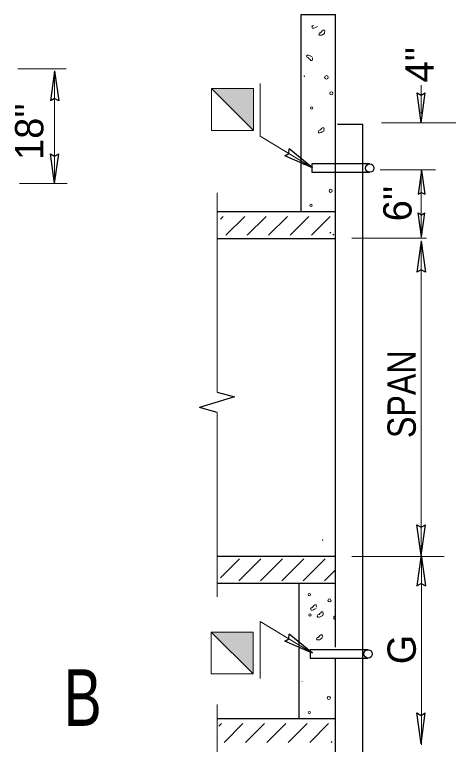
# Model space of a CAD drawing. Extents: x -48 to 160, y -9 to 186.
# Drawn here: x 68.75 to 76.16, y 27.14 to 39.62 of the extents above; entities that cross this region are included whole.
import ezdxf

# ---------------------------------------------------------------- set-up
doc = ezdxf.new("R2010")
doc.units = 0
doc.header["$LTSCALE"] = 0.19
doc.linetypes.add('LONG_DASHED', pattern=[7.5, 6, -1.5])
doc.layers.add('1', color=7, linetype='Continuous', lineweight=13)

msp = doc.modelspace()

# ---------------------------------------------------------------- hatches: boundary and pattern name
at = {"layer": '1'}
for points in [[(72.8346, 37.6396), (72.1172, 38.3569), (72.8346, 38.3569)], [(72.8279, 28.3453), (72.1106, 29.0626), (72.8279, 29.0626)]]:
    msp.add_hatch(color=256, dxfattribs=at).paths.add_polyline_path(points)

# ---------------------------------------------------------------- linework, layer by layer
at = {"layer": '1', "lineweight": 25}
for p, q in [((73.645, 39.6206), (74.2368, 39.6206)), ((73.645, 36.2556), (73.645, 39.6206)), ((74.2368, 28.8044), (74.2368, 39.6206)), ((69.4342, 38.6594), (69.364, 38.1485)), ((69.4342, 38.6594), (69.5043, 38.1485)), ((75.6992, 37.7711), (75.6291, 38.282)), ((75.6992, 37.7711), (75.7694, 38.282)), ((74.266, 37.7463), (74.7024, 37.7463)), ((74.7024, 21.1664), (74.7024, 37.7463)), ((73.8427, 36.9998), (73.442, 37.3246)), ((69.4347, 36.7304), (69.3645, 37.2413)), ((69.4347, 36.7304), (69.5048, 37.2413)), ((73.8427, 36.9998), (73.3692, 37.2045)), ((74.8238, 37.0669), (73.8663, 37.0669)), ((75.7022, 36.9567), (75.6462, 36.548)), ((75.7022, 36.9567), (75.7584, 36.548)), ((72.2093, 36.2556), (74.2368, 36.2556)), ((75.7022, 35.8222), (75.6462, 36.2309)), ((75.7022, 35.8222), (75.7584, 36.2309)), ((74.1372, 35.8814), (74.1538, 35.8981)), ((74.1889, 35.8467), (74.2056, 35.8633)), ((72.2093, 35.7898), (74.2368, 35.7898)), ((75.6988, 35.7452), (75.626, 35.2164)), ((75.6988, 35.7452), (75.7714, 35.2164)), ((72.2131, 32.819), (71.9107, 32.8997)), ((75.6992, 30.3697), (75.6266, 30.8982)), ((75.6992, 30.3697), (75.772, 30.8982)), ((72.2093, 30.3579), (74.2368, 30.3579)), ((75.6992, 30.382), (75.6266, 29.8535)), ((75.6992, 30.382), (75.772, 29.8535)), ((72.2681, 29.9879), (72.5955, 30.3152)), ((72.5843, 29.9383), (72.9612, 30.3152)), ((72.9501, 29.9383), (73.3268, 30.3152)), ((73.3159, 29.9383), (73.6928, 30.3152)), ((73.6816, 29.9383), (74.0584, 30.3152)), ((74.0475, 29.9383), (74.2323, 30.1232)), ((72.2093, 29.899), (74.2368, 29.899)), ((73.6157, 27.5843), (73.6157, 29.899)), ((73.8427, 28.6992), (73.442, 29.0239)), ((73.8427, 28.6992), (73.3692, 28.9038)), ((74.7946, 28.7595), (73.8526, 28.7595)), ((74.2368, 24.1836), (74.2368, 28.5972)), ((72.2131, 27.5843), (74.2368, 27.5843)), ((75.6965, 27.1501), (75.6238, 27.6786)), ((75.6965, 27.1501), (75.7692, 27.6786)), ((74.1597, 27.1754), (74.1763, 27.1921))]:
    msp.add_line(p, q, dxfattribs=at)
at = {"layer": '1'}
for p, q in [((68.8033, 38.6911), (69.6343, 38.6911)), ((69.4344, 36.7303), (69.4344, 38.6595)), ((72.9472, 38.4397), (72.9472, 37.5419)), ((75.699, 37.9284), (75.699, 38.4161)), ((75.0207, 37.7695), (77.2755, 37.7695)), ((73.8426, 36.9996), (72.9472, 37.5419)), ((73.6954, 37.0521), (73.6942, 37.057)), ((74.9991, 36.9672), (75.9462, 36.9672)), ((75.699, 35.7957), (75.699, 36.9672)), ((68.8366, 36.7303), (69.6508, 36.7303)), ((72.2131, 33.1618), (72.2131, 36.5737)), ((72.2681, 36.1209), (72.3167, 36.1698)), ((72.3597, 35.8467), (72.6827, 36.1698)), ((72.7256, 35.8467), (73.0487, 36.1698)), ((73.0913, 35.8467), (73.4145, 36.1698)), ((73.4574, 35.8467), (73.7805, 36.1698)), ((73.8229, 35.8467), (74.1462, 36.1698)), ((74.5144, 35.7957), (75.7878, 35.7957)), ((75.699, 30.3697), (75.699, 35.7543)), ((72.2131, 32.819), (72.2131, 29.6665)), ((74.516, 30.3557), (76.0918, 30.3557)), ((75.7032, 30.3267), (75.7032, 27.1312)), ((72.9472, 28.2654), (72.9472, 29.2412)), ((73.8426, 28.6989), (72.9472, 29.2412)), ((73.6662, 28.2173), (73.665, 28.2222)), ((72.2131, 24.6522), (72.2131, 27.8202)), ((72.2388, 27.4497), (72.2874, 27.4986)), ((72.3304, 27.1754), (72.6534, 27.4986)), ((72.6963, 27.1754), (73.0195, 27.4986)), ((73.0621, 27.1754), (73.3852, 27.4986)), ((73.4282, 27.1754), (73.7512, 27.4986)), ((73.7937, 27.1754), (74.1169, 27.4986))]:
    msp.add_line(p, q, dxfattribs=at)
for points in [[(73.9283, 39.4168), (73.9041, 39.4047), (73.8837, 39.3927), (73.8637, 39.3883), (73.8435, 39.3883), (73.8316, 39.4088), (73.8435, 39.4288), (73.8637, 39.4329), (73.8641, 39.4337)], [(74.0443, 39.2946), (74.0198, 39.2824), (73.9998, 39.2702), (73.9796, 39.2662), (73.9596, 39.2662), (73.9475, 39.2862), (73.9596, 39.3066), (73.9796, 39.3106), (73.9958, 39.3267), (74.0081, 39.3429), (74.0241, 39.3551), (74.0443, 39.3551), (74.0524, 39.3349), (74.0484, 39.3146)], [(74.0485, 39.3139), (74.0438, 39.295), (74.0433, 39.2943)], [(73.8357, 38.8989), (73.8116, 38.9109), (73.7915, 38.9232), (73.7712, 38.9271), (73.7511, 38.9271), (73.7389, 38.9069), (73.7511, 38.8867), (73.7712, 38.883), (73.7872, 38.8667), (73.7993, 38.8503), (73.8155, 38.8384), (73.8357, 38.8384), (73.8437, 38.8587), (73.8397, 38.879)], [(73.7067, 38.5569), (73.7016, 38.5759), (73.7013, 38.5763)], [(74.0331, 37.6259), (74.0088, 37.6138), (73.9888, 37.6018), (73.9686, 37.5977), (73.9483, 37.5977), (73.9363, 37.618), (73.9483, 37.6381), (73.9686, 37.6422), (73.9847, 37.6585), (73.9967, 37.6745), (74.013, 37.6864), (74.0331, 37.6864), (74.0412, 37.6662), (74.0373, 37.6463)], [(74.0375, 37.6454), (74.0327, 37.6266), (74.0322, 37.6259)], [(74.0192, 30.6427), (74.0145, 30.6237), (74.014, 30.6231)], [(73.6775, 29.8857), (73.6723, 29.9047), (73.6721, 29.9051)], [(73.9013, 29.4667), (73.8773, 29.4545), (73.8568, 29.4426), (73.8367, 29.4384), (73.8165, 29.4384), (73.8046, 29.4584), (73.8165, 29.4787), (73.8367, 29.4827), (73.8528, 29.4988), (73.8649, 29.515), (73.8812, 29.5272), (73.9013, 29.5272), (73.9095, 29.5072), (73.9054, 29.4867)], [(74.0173, 29.3444), (73.9932, 29.3321), (73.9728, 29.3201), (73.9527, 29.3161), (73.9327, 29.3161), (73.9207, 29.3361), (73.9327, 29.3563), (73.9527, 29.3604), (73.9689, 29.3767), (73.9813, 29.3927), (73.9972, 29.4049), (74.0173, 29.4049), (74.0254, 29.3846), (74.0216, 29.3645)], [(74.0216, 29.3636), (74.0168, 29.3448), (74.0162, 29.3441)], [(74.0038, 28.9547), (73.9796, 28.9426), (73.9596, 28.9306), (73.9393, 28.9264), (73.9191, 28.9264), (73.9071, 28.9467), (73.9191, 28.9668), (73.9393, 28.9709), (73.9555, 28.9872), (73.9675, 29.0032), (73.9838, 29.0152), (74.0038, 29.0152), (74.0119, 28.995), (74.008, 28.975)], [(74.0083, 28.9742), (74.0034, 28.9553), (74.0029, 28.9547)]]:
    msp.add_lwpolyline(points, dxfattribs=at)
at = {"layer": '1', "linetype": 'LONG_DASHED'}
for points in [[(72.8346, 37.6396), (72.1172, 38.3569), (72.8346, 38.3569)], [(72.8279, 28.3453), (72.1106, 29.0626), (72.8279, 29.0626)]]:
    msp.add_lwpolyline(points, close=True, dxfattribs=at)
at = {"layer": '1'}
for points in [[(72.8346, 37.6396), (72.8346, 38.3569), (72.1172, 38.3569), (72.1172, 37.6396)], [(72.8279, 28.3453), (72.8279, 29.0626), (72.1106, 29.0626), (72.1106, 28.3453)]]:
    msp.add_lwpolyline(points, close=True, dxfattribs=at)
at = {"layer": '1', "lineweight": 25}
for points in [[(75.6291, 38.282), (75.7, 38.2425), (75.7694, 38.282)], [(69.5043, 38.1485), (69.4334, 38.188), (69.364, 38.1485)], [(73.3692, 37.2045), (73.4398, 37.2447), (73.442, 37.3246)], [(69.3645, 37.2413), (69.4354, 37.2018), (69.5048, 37.2413)], [(73.9049, 37.0669), (73.8307, 37.0669), (73.8307, 36.9254), (74.8156, 36.9254)], [(75.6462, 36.548), (75.7028, 36.5796), (75.7584, 36.548)], [(75.6462, 36.2309), (75.7028, 36.1993), (75.7584, 36.2309)], [(75.7714, 35.2164), (75.6979, 35.2574), (75.626, 35.2164)], [(72.2131, 33.1618), (72.506, 33.0837), (71.9107, 32.8997)], [(75.6266, 30.8982), (75.7001, 30.8573), (75.772, 30.8982)], [(75.6266, 29.8535), (75.7001, 29.8944), (75.772, 29.8535)], [(73.3692, 28.9038), (73.4398, 28.944), (73.442, 29.0239)], [(73.8757, 28.7595), (73.8015, 28.7595), (73.8015, 28.618), (74.7863, 28.618)], [(75.6238, 27.6786), (75.6973, 27.6377), (75.7692, 27.6786)]]:
    msp.add_lwpolyline(points, dxfattribs=at)
at = {"layer": '1'}
for centre, radius in [((74.0798, 38.547), 0.0309), ((74.1617, 38.2751), 0.0267), ((73.8272, 38.0255), 0.0194), ((74.1506, 36.6066), 0.0267), ((73.7891, 29.7018), 0.0194), ((74.1325, 29.6039), 0.0267), ((73.7979, 29.3542), 0.0194), ((74.1213, 27.9354), 0.0267)]:
    msp.add_circle(centre, radius, dxfattribs=at)
at = {"layer": '1', "lineweight": 25}
for centre in [(74.821, 36.9961), (74.7917, 28.6887)]:
    msp.add_circle(centre, 0.071, dxfattribs=at)
at = {"layer": '1'}
for centre, radius, start, end in [((73.816, 36.357), 0.0194, 274.15674, 265.84326), ((74.2308, 29.3086), 0.0267, 86.80557, 273.19443), ((73.7868, 27.6858), 0.0194, 274.15674, 265.84326)]:
    msp.add_arc(centre, radius, start, end, dxfattribs=at)

# ---------------------------------------------------------------- texts
for s, p in [("4''", (75.9114, 38.4609)), ("18''", (69.2421, 37.1369)), ("6''", (75.5346, 36.0869)), ('G', (75.6068, 28.5122))]:
    msp.add_text(s, height=0.484, rotation=90, dxfattribs=at).set_placement(p)
at = {"layer": '1', "width": 0.85}
msp.add_text('SPAN', height=0.484, rotation=90, dxfattribs=at).set_placement((75.6065, 32.3794))
at = {"layer": '1', "width": 0.75}
msp.add_text('B', height=0.9679, dxfattribs=at).set_placement((69.592, 27.458))

doc.saveas('drawing.dxf')
